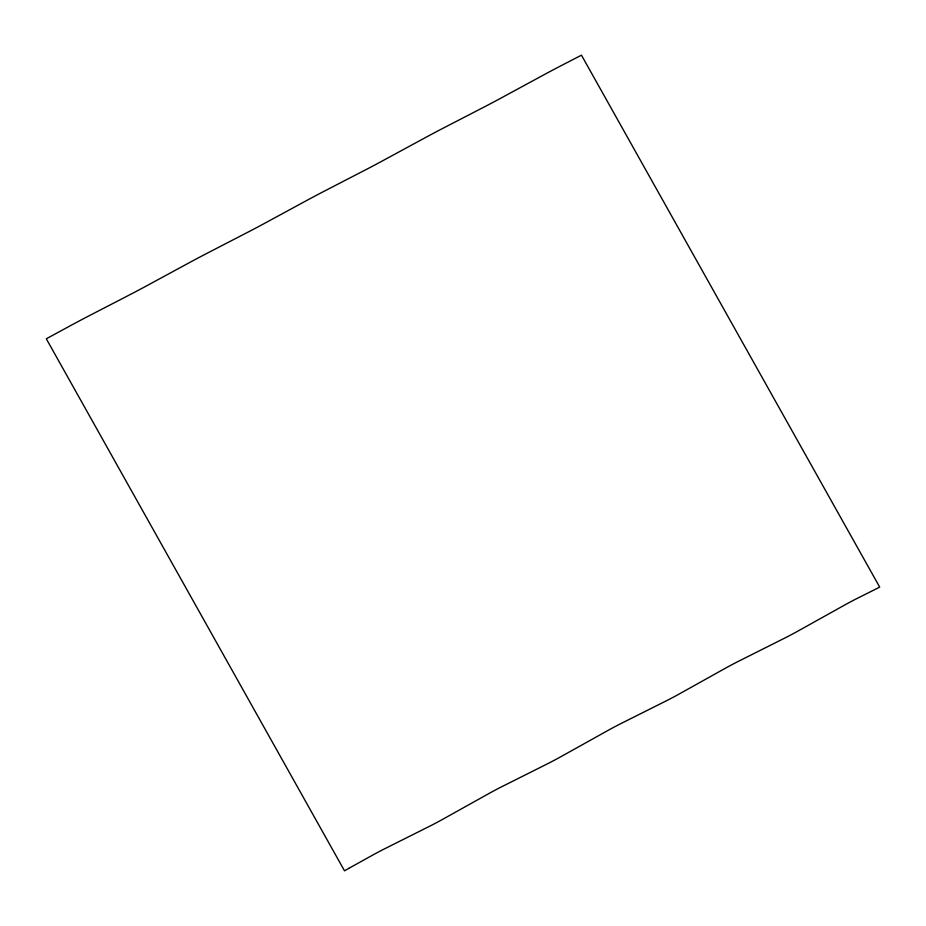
<?xml version="1.0" encoding="UTF-8"?>
<svg xmlns="http://www.w3.org/2000/svg" width="926" height="926" viewBox="0 0 926 926"><rect width="100%" height="100%" fill="white"/><g stroke="black" fill="none" stroke-linecap="round" stroke-linejoin="round"><path stroke-width="1.39" d="M348.778 868.391L344.507 870.822L46.3 338.789L71.591 325.049A231.593 30.5 -29.3 0 1 86.222 317.282L131.851 293.692A230.18 30.315 -29.3 0 0 144.398 287.048L190.744 261.908A231.674 30.512 -29.3 0 1 205.364 254.164L248.92 231.662A231.558 30.489 -29.3 0 0 263.551 223.907L307.791 199.9A231.662 30.512 -29.3 0 1 322.433 192.133L368.062 168.544A230.169 30.315 -29.3 0 0 380.609 161.9L426.944 136.759A231.604 30.5 -29.3 0 1 441.575 129.003L485.12 106.513A231.569 30.5 -29.3 0 0 499.751 98.758L546.097 73.617A230.204 30.315 -29.3 0 1 558.633 66.973L581.459 55.178L879.7 587.119L855.045 599.481A97.913 12.895 -29.3 0 0 846.688 603.902L795.665 632.354A98.029 12.906 -29.3 0 1 787.297 636.799L735.904 662.599A97.971 12.906 -29.3 0 0 727.535 667.044L676.512 695.495A97.901 12.895 -29.3 0 1 668.144 699.917L618.834 724.63A97.948 12.895 -29.3 0 0 610.477 729.051L559.454 757.503A98.318 12.952 -29.3 0 1 549.002 763.036L499.693 787.76A97.936 12.895 -29.3 0 0 491.324 792.193L440.301 820.644A97.901 12.895 -29.3 0 1 431.944 825.078L382.635 849.79A97.982 12.906 -29.3 0 0 374.278 854.212L348.778 868.391"/></g></svg>
